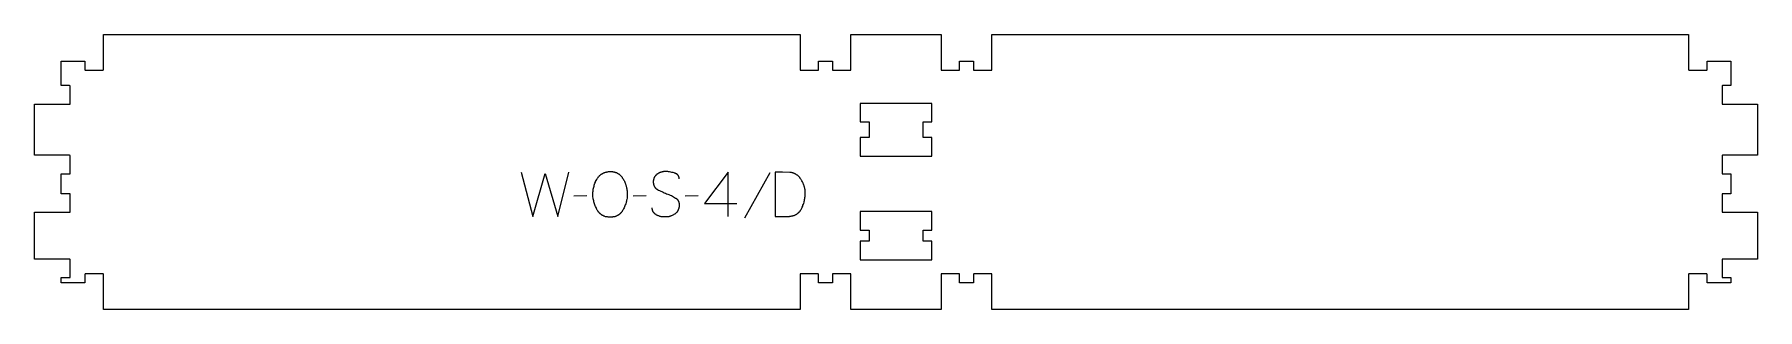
# Model space of a CAD drawing. Extents: x -582 to 582, y -93 to 93.
import ezdxf

# ---------------------------------------------------------------- set-up
doc = ezdxf.new("R2010")
doc.units = 0
for name, color, linetype in [('1_ANYTOOL_1MMDEEP_LABELS_S', 2, 'CONTINUOUS'), ('3_ANYTOOL_CUTTHROUGH_INSID', 4, 'CONTINUOUS'), ('4_ANYTOOL_CUTTHROUGH_OUTSI', 5, 'CONTINUOUS')]:
    doc.layers.add(name, color=color, linetype=linetype)

msp = doc.modelspace()

# ---------------------------------------------------------------- linework, layer by layer
at = {"layer": '1_ANYTOOL_1MMDEEP_LABELS_S'}
for p, q in [((-85.1, -0.5), (-102.3, -31.2)), ((-208.7, -16.1), (-217.5, -16.2)), ((-168.6, -16.1), (-177.4, -16.2)), ((-133.6, -16.1), (-142.4, -16.2)), ((-129.3, -21.3), (-107.5, -21.3))]:
    msp.add_line(p, q, dxfattribs=at)
for points in [[(-253, 0), (-245.3, -30), (-236.9, -0.9), (-228.4, -30), (-220.9, 0)], [(-146.4, -4.6), (-146.4, -4.4), (-146.4, -4.3), (-146.4, -4.2), (-146.4, -4.1), (-146.4, -4), (-146.4, -3.9), (-146.5, -3.9), (-146.5, -3.8), (-146.5, -3.7), (-146.5, -3.6), (-146.5, -3.5), (-146.5, -3.4), (-146.6, -3.4), (-146.6, -3.3), (-146.6, -3.2), (-146.6, -3.1), (-146.7, -3), (-146.7, -3), (-146.7, -2.9), (-146.8, -2.8), (-146.8, -2.7), (-146.8, -2.7), (-146.9, -2.6), (-146.9, -2.5), (-146.9, -2.5), (-147, -2.4), (-147, -2.3), (-147.1, -2.3), (-147.1, -2.2), (-147.2, -2.1), (-147.2, -2.1), (-147.3, -2), (-147.3, -1.9), (-147.4, -1.9), (-147.4, -1.8), (-147.5, -1.8), (-147.6, -1.7), (-147.6, -1.7), (-147.7, -1.6), (-147.8, -1.5), (-147.8, -1.5), (-147.9, -1.4), (-148, -1.4), (-148, -1.3), (-148.1, -1.3), (-148.2, -1.2), (-148.3, -1.2), (-148.3, -1.2), (-148.4, -1.1), (-148.5, -1.1), (-148.6, -1), (-148.8, -0.9), (-148.9, -0.9), (-149.1, -0.8), (-149.3, -0.7), (-149.5, -0.7), (-149.7, -0.6), (-150.5, -0.4), (-151.3, -0.2), (-152.1, 0), (-152.9, 0.1), (-153.2, 0.2), (-153.6, 0.2), (-154, 0.3), (-154.3, 0.3), (-154.7, 0.3), (-155.1, 0.3), (-155.4, 0.3), (-155.8, 0.3), (-156, 0.3), (-156.2, 0.3), (-156.4, 0.3), (-156.6, 0.3), (-156.8, 0.3), (-156.9, 0.3), (-157.1, 0.3), (-157.3, 0.2), (-157.5, 0.2), (-157.7, 0.2), (-157.9, 0.1), (-158, 0.1), (-158.2, 0), (-158.4, 0), (-158.6, -0.1), (-158.8, -0.1), (-158.9, -0.2), (-159.1, -0.2), (-159.3, -0.3), (-159.4, -0.4), (-159.6, -0.5), (-159.8, -0.5), (-160, -0.6), (-160.1, -0.7), (-160.3, -0.8), (-160.4, -0.9), (-160.6, -1), (-160.8, -1.1), (-160.9, -1.2), (-161.1, -1.3), (-161.2, -1.4), (-161.4, -1.5), (-161.6, -1.6), (-161.7, -1.7), (-161.8, -1.9), (-162, -2), (-162.1, -2.1), (-162.2, -2.2), (-162.4, -2.4), (-162.5, -2.5), (-162.6, -2.6), (-162.7, -2.8), (-162.8, -2.9), (-162.9, -3.1), (-163, -3.2), (-163.1, -3.4), (-163.2, -3.5), (-163.3, -3.7), (-163.3, -3.9), (-163.4, -4), (-163.5, -4.2), (-163.5, -4.4), (-163.6, -4.5), (-163.6, -4.7), (-163.7, -4.9), (-163.7, -5.1), (-163.8, -5.3), (-163.8, -5.5), (-163.8, -5.7), (-163.9, -5.9), (-163.9, -6.1), (-163.9, -6.3), (-163.9, -6.5), (-163.9, -6.7), (-163.9, -6.9), (-163.9, -7.1), (-163.9, -7.3), (-163.8, -7.5), (-163.8, -7.7), (-163.8, -7.9), (-163.8, -8.1), (-163.7, -8.3), (-163.7, -8.5), (-163.6, -8.7), (-163.6, -8.8), (-163.5, -9), (-163.5, -9.1), (-163.4, -9.2), (-163.4, -9.3), (-163.3, -9.4), (-163.3, -9.4), (-163.3, -9.5), (-163.2, -9.6), (-163.2, -9.7), (-163.1, -9.8), (-163.1, -9.8), (-163, -9.9), (-163, -10), (-162.9, -10.1), (-162.9, -10.1), (-162.8, -10.2), (-162.8, -10.3), (-162.7, -10.4), (-162.7, -10.4), (-162.6, -10.5), (-162.6, -10.6), (-162.5, -10.6), (-162.4, -10.7), (-162.4, -10.8), (-162.3, -10.8), (-162.2, -11), (-162, -11.1), (-161.9, -11.2), (-161.7, -11.3), (-161.6, -11.4), (-161.4, -11.5), (-161.2, -11.6), (-161.1, -11.7), (-160.3, -12.1), (-159.6, -12.5), (-158.9, -12.9), (-158.1, -13.2), (-157.3, -13.6), (-156.5, -13.9), (-155.7, -14.3), (-154.9, -14.6), (-154.1, -14.9), (-153.3, -15.2), (-152.5, -15.5), (-151.7, -15.9), (-151, -16.3), (-150.2, -16.7), (-149.5, -17.1), (-148.8, -17.5), (-148.7, -17.6), (-148.5, -17.7), (-148.4, -17.8), (-148.3, -17.9), (-148.2, -17.9), (-148.1, -18), (-148.1, -18.1), (-148, -18.1), (-147.9, -18.2), (-147.9, -18.3), (-147.8, -18.3), (-147.7, -18.4), (-147.7, -18.5), (-147.6, -18.5), (-147.6, -18.6), (-147.5, -18.7), (-147.5, -18.8), (-147.4, -18.8), (-147.3, -18.9), (-147.3, -19), (-147.2, -19.1), (-147.2, -19.1), (-147.1, -19.2), (-147.1, -19.3), (-147.1, -19.4), (-147, -19.5), (-147, -19.5), (-146.9, -19.6), (-146.9, -19.7), (-146.9, -19.8), (-146.8, -19.9), (-146.8, -20), (-146.8, -20.1), (-146.7, -20.1), (-146.7, -20.2), (-146.7, -20.3), (-146.6, -20.4), (-146.6, -20.6), (-146.6, -20.8), (-146.5, -21), (-146.5, -21.2), (-146.5, -21.4), (-146.4, -21.6), (-146.4, -21.8), (-146.4, -22), (-146.4, -22.2), (-146.4, -22.5), (-146.4, -22.7), (-146.4, -22.9), (-146.5, -23.2), (-146.5, -23.4), (-146.5, -23.6), (-146.6, -23.8), (-146.6, -24), (-146.6, -24.3), (-146.7, -24.5), (-146.8, -24.7), (-146.8, -24.9), (-146.9, -25.1), (-147, -25.3), (-147, -25.5), (-147.1, -25.6), (-147.2, -25.8), (-147.3, -26), (-147.4, -26.2), (-147.5, -26.4), (-147.6, -26.5), (-147.7, -26.7), (-147.8, -26.9), (-147.9, -27), (-148.1, -27.2), (-148.2, -27.3), (-148.3, -27.5), (-148.5, -27.6), (-148.6, -27.7), (-148.8, -27.9), (-148.9, -28), (-149.1, -28.1), (-149.3, -28.3), (-149.4, -28.4), (-149.6, -28.5), (-150, -28.7), (-150.3, -28.9), (-150.7, -29.1), (-151.1, -29.3), (-151.5, -29.5), (-151.8, -29.6), (-152.2, -29.7), (-152.4, -29.8), (-152.6, -29.9), (-152.8, -29.9), (-153, -30), (-153.2, -30), (-153.4, -30.1), (-153.6, -30.1), (-153.8, -30.1), (-154.2, -30.2), (-154.6, -30.3), (-155, -30.3), (-155.4, -30.3), (-155.8, -30.3), (-156.2, -30.3), (-156.6, -30.3), (-157.1, -30.3), (-157.4, -30.3), (-157.8, -30.2), (-158.2, -30.1), (-158.6, -30.1), (-159, -30), (-159.4, -29.9), (-159.7, -29.8), (-160.1, -29.6), (-160.5, -29.5), (-160.8, -29.3), (-161.2, -29.2), (-161.5, -29), (-161.9, -28.8), (-162, -28.7), (-162.2, -28.6), (-162.4, -28.5), (-162.5, -28.4), (-162.7, -28.3), (-162.8, -28.2), (-162.9, -28), (-163.1, -27.9), (-163.2, -27.8), (-163.3, -27.7), (-163.4, -27.5), (-163.5, -27.4), (-163.6, -27.3), (-163.7, -27.3), (-163.7, -27.2), (-163.8, -27.1), (-163.8, -27.1), (-163.8, -27), (-163.9, -26.9), (-163.9, -26.8), (-164, -26.8), (-164, -26.7), (-164.1, -26.6), (-164.1, -26.5), (-164.1, -26.5), (-164.2, -26.4), (-164.2, -26.3), (-164.2, -26.2), (-164.3, -26.2), (-164.3, -26.1), (-164.3, -26), (-164.4, -25.9), (-164.4, -25.7), (-164.4, -25.6), (-164.5, -25.4), (-164.5, -25.2), (-164.6, -25.1), (-164.6, -24.9), (-164.6, -24.7), (-164.6, -24.5), (-164.6, -24.3), (-164.6, -24.1)], [(-113.3, -30), (-113.3, 0), (-129.3, -21.3)]]:
    msp.add_lwpolyline(points, dxfattribs=at)
for points in [[(-192.6, 0.3), (-192.2, 0.3), (-191.9, 0.3), (-191.5, 0.3), (-191.3, 0.3), (-191.2, 0.2), (-191, 0.2), (-190.8, 0.2), (-190.6, 0.2), (-190.5, 0.1), (-190.3, 0.1), (-190.2, 0.1), (-190, 0), (-189.8, 0), (-189.7, -0.1), (-189.5, -0.1), (-189.4, -0.2), (-189.2, -0.2), (-189.1, -0.3), (-188.9, -0.4), (-188.8, -0.4), (-188.6, -0.5), (-188.5, -0.6), (-188.3, -0.6), (-188.2, -0.7), (-188, -0.8), (-187.9, -0.9), (-187.8, -1), (-187.6, -1.1), (-187.2, -1.3), (-187, -1.5), (-186.7, -1.7), (-186.5, -1.9), (-186.3, -2.1), (-186, -2.4), (-185.8, -2.6), (-185.6, -2.8), (-185.4, -3.1), (-185.2, -3.3), (-185, -3.5), (-184.8, -3.8), (-184.6, -4.1), (-184.4, -4.3), (-184.2, -4.6), (-183.9, -5.2), (-183.7, -5.5), (-183.6, -5.8), (-183.4, -6.1), (-183.3, -6.4), (-183.2, -6.7), (-183, -7), (-182.9, -7.3), (-182.8, -7.6), (-182.7, -7.9), (-182.6, -8.2), (-182.5, -8.6), (-182.4, -8.9), (-182.3, -9.2), (-182.2, -9.6), (-182, -10.6), (-181.8, -11.3), (-181.7, -11.9), (-181.6, -12.6), (-181.6, -13.2), (-181.5, -13.9), (-181.5, -14.5), (-181.5, -15.2), (-181.5, -15.8), (-181.5, -16.4), (-181.6, -17.1), (-181.6, -17.7), (-181.7, -18.4), (-181.9, -19), (-182, -19.6), (-182.2, -20.3), (-182.3, -20.9), (-182.5, -21.5), (-182.8, -22.2), (-183, -22.8), (-183.3, -23.5), (-183.6, -24.1), (-183.9, -24.7), (-184.2, -25.4), (-184.4, -25.7), (-184.6, -26), (-184.8, -26.3), (-185, -26.6), (-185.2, -26.8), (-185.4, -27.1), (-185.6, -27.4), (-185.8, -27.6), (-185.9, -27.7), (-186, -27.8), (-186.2, -28), (-186.3, -28.1), (-186.4, -28.2), (-186.5, -28.3), (-186.6, -28.4), (-186.8, -28.5), (-186.9, -28.6), (-187, -28.7), (-187.1, -28.8), (-187.3, -28.9), (-187.4, -28.9), (-187.5, -29), (-187.7, -29.1), (-187.8, -29.2), (-187.9, -29.3), (-188.1, -29.4), (-188.2, -29.4), (-188.3, -29.5), (-188.5, -29.6), (-188.6, -29.6), (-188.8, -29.7), (-188.9, -29.8), (-189.1, -29.8), (-189.2, -29.9), (-189.4, -29.9), (-189.5, -30), (-189.9, -30.1), (-190.2, -30.2), (-190.5, -30.2), (-190.8, -30.3), (-191.2, -30.3), (-191.5, -30.4), (-191.9, -30.4), (-192.2, -30.5), (-192.6, -30.5), (-192.9, -30.5), (-193.3, -30.5), (-193.7, -30.5), (-194.1, -30.4), (-194.4, -30.4), (-194.8, -30.3), (-195.1, -30.3), (-195.5, -30.2), (-195.8, -30.1), (-196.2, -30.1), (-196.5, -30), (-196.6, -29.9), (-196.8, -29.9), (-196.9, -29.8), (-197.1, -29.7), (-197.3, -29.7), (-197.4, -29.6), (-197.6, -29.5), (-197.7, -29.5), (-197.8, -29.4), (-198, -29.3), (-198.1, -29.3), (-198.3, -29.2), (-198.4, -29.1), (-198.5, -29), (-198.7, -28.9), (-198.8, -28.8), (-199, -28.7), (-199.1, -28.6), (-199.2, -28.5), (-199.3, -28.4), (-199.5, -28.3), (-199.6, -28.2), (-199.7, -28.1), (-199.8, -28), (-200, -27.9), (-200.1, -27.8), (-200.2, -27.7), (-200.3, -27.6), (-200.4, -27.4), (-200.5, -27.3), (-200.7, -27), (-201, -26.8), (-201.2, -26.5), (-201.4, -26.2), (-201.5, -25.9), (-201.7, -25.6), (-201.9, -25.3), (-202.2, -24.6), (-202.5, -24), (-202.8, -23.3), (-203.1, -22.7), (-203.4, -22), (-203.6, -21.4), (-203.8, -20.7), (-204, -20.1), (-204.1, -19.4), (-204.3, -18.8), (-204.4, -18.1), (-204.5, -17.5), (-204.6, -16.8), (-204.6, -16.2), (-204.6, -15.5), (-204.6, -14.9), (-204.6, -14.2), (-204.6, -13.5), (-204.5, -12.8), (-204.5, -12.1), (-204.4, -11.5), (-204.2, -10.8), (-204.1, -10.1), (-203.9, -9.5), (-203.7, -8.8), (-203.5, -8.2), (-203.3, -7.6), (-203, -6.9), (-202.8, -6.3), (-202.4, -5.7), (-202.1, -5.1), (-201.8, -4.5), (-201.6, -4.2), (-201.4, -3.9), (-201.2, -3.6), (-201, -3.4), (-200.8, -3.1), (-200.6, -2.9), (-200.3, -2.6), (-200.1, -2.4), (-200, -2.3), (-199.9, -2.2), (-199.8, -2.1), (-199.6, -1.9), (-199.5, -1.8), (-199.4, -1.7), (-199.2, -1.6), (-199.1, -1.5), (-199, -1.5), (-198.9, -1.4), (-198.7, -1.3), (-198.6, -1.2), (-198.4, -1.1), (-198.3, -1), (-198.2, -0.9), (-198, -0.9), (-197.9, -0.8), (-197.7, -0.7), (-197.4, -0.6), (-197.1, -0.5), (-196.8, -0.3), (-196.5, -0.2), (-196.2, -0.1), (-195.9, 0), (-195.5, 0), (-195.2, 0.1), (-194.8, 0.2), (-194.5, 0.2), (-194.1, 0.3), (-193.7, 0.3), (-193.4, 0.3), (-193, 0.3)], [(-81.7, 0), (-81.7, -30), (-73.2, -29.9), (-72.8, -29.9), (-72.3, -29.9), (-72, -29.9), (-71.6, -29.8), (-71.2, -29.8), (-70.8, -29.7), (-70.4, -29.6), (-70.1, -29.6), (-69.7, -29.5), (-69.4, -29.4), (-69.1, -29.3), (-68.7, -29.2), (-68.4, -29), (-68.3, -29), (-68.1, -28.9), (-68, -28.8), (-67.8, -28.8), (-67.7, -28.7), (-67.5, -28.6), (-67.4, -28.5), (-67.2, -28.5), (-67.1, -28.4), (-67, -28.3), (-66.8, -28.2), (-66.7, -28.1), (-66.6, -28), (-66.4, -27.9), (-66.3, -27.8), (-66.2, -27.7), (-66.1, -27.6), (-65.9, -27.5), (-65.8, -27.4), (-65.7, -27.3), (-65.6, -27.2), (-65.5, -27.1), (-65.4, -26.9), (-65.2, -26.8), (-65.1, -26.7), (-65, -26.6), (-64.9, -26.5), (-64.8, -26.3), (-64.7, -26.2), (-64.6, -26.1), (-64.5, -25.9), (-64.4, -25.8), (-64.2, -25.5), (-64.1, -25.2), (-63.9, -24.9), (-63.6, -24.3), (-63.3, -23.7), (-63, -23), (-62.8, -22.4), (-62.5, -21.7), (-62.3, -21.1), (-62.1, -20.4), (-61.9, -19.8), (-61.8, -19.1), (-61.7, -18.5), (-61.5, -17.8), (-61.5, -17.1), (-61.4, -16.4), (-61.3, -15.7), (-61.3, -15), (-61.3, -14.3), (-61.3, -13.7), (-61.3, -13.1), (-61.4, -12.5), (-61.4, -12), (-61.5, -11.4), (-61.6, -11.1), (-61.6, -10.8), (-61.7, -10.5), (-61.8, -10.3), (-61.8, -10), (-61.9, -9.7), (-62, -9.4), (-62.1, -9.2), (-62.2, -8.9), (-62.3, -8.6), (-62.4, -8.3), (-62.5, -8.1), (-62.6, -7.8), (-62.7, -7.5), (-62.9, -7), (-63.2, -6.5), (-63.5, -6), (-63.8, -5.5), (-64, -5.2), (-64.2, -4.9), (-64.4, -4.6), (-64.6, -4.3), (-64.8, -4), (-65, -3.8), (-65.2, -3.5), (-65.4, -3.3), (-65.7, -3.1), (-65.9, -2.8), (-66.1, -2.6), (-66.3, -2.4), (-66.6, -2.2), (-66.8, -2), (-67.1, -1.9), (-67.3, -1.7), (-67.6, -1.5), (-67.8, -1.4), (-68.1, -1.3), (-68.3, -1.1), (-68.6, -1), (-68.8, -0.9), (-69.1, -0.8), (-69.4, -0.7), (-69.7, -0.6), (-69.9, -0.5), (-70.2, -0.5), (-70.5, -0.4), (-70.8, -0.4), (-71.1, -0.3), (-71.4, -0.3), (-71.7, -0.3), (-76.6, -0.1)]]:
    msp.add_lwpolyline(points, close=True, dxfattribs=at)
at = {"layer": '3_ANYTOOL_CUTTHROUGH_INSID'}
for points in [[(-18.2, 33.8), (-18.2, 23.3), (-24.2, 23.3), (-24.2, 10.8), (24.3, 10.8), (24.3, 23.3), (18.3, 23.3), (18.3, 33.8), (24.3, 33.8), (24.3, 46.3), (-24.2, 46.3), (-24.2, 33.8)], [(-18.2, -39.1), (-18.2, -46.7), (-24.2, -46.7), (-24.2, -59.2), (24.3, -59.2), (24.3, -46.7), (18.3, -46.7), (18.3, -39.1), (24.3, -39.1), (24.3, -26.6), (-24.2, -26.6), (-24.2, -39.1)]]:
    msp.add_lwpolyline(points, close=True, dxfattribs=at)
at = {"layer": '4_ANYTOOL_CUTTHROUGH_OUTSI'}
msp.add_lwpolyline([(535.2, -69), (535.2, -92.7), (64.8, -92.7), (64.8, -69, 0.414214), (64.6, -68.7), (52.6, -68.7, 0.414214), (52.3, -69), (52.3, -74.7), (42.9, -74.7), (42.9, -69, 0.414214), (42.7, -68.7), (30.7, -68.7, 0.414214), (30.4, -69), (30.4, -92.7), (-30.4, -92.7), (-30.4, -69, 0.414214), (-30.7, -68.7), (-42.7, -68.7, 0.414214), (-42.9, -69), (-42.9, -74.7), (-52.3, -74.7), (-52.3, -69, 0.414214), (-52.6, -68.7), (-64.6, -68.7, 0.414214), (-64.8, -69), (-64.8, -92.7), (-535.2, -92.7), (-535.2, -69, 0.414214), (-535.4, -68.7), (-547.4, -68.7, 0.414214), (-547.7, -69), (-547.7, -74.7), (-563.7, -74.7), (-563.7, -71.2), (-558, -71.2, 0.414214), (-557.7, -71), (-557.7, -59, 0.414214), (-558, -58.7), (-581.7, -58.7), (-581.7, -27.1), (-558, -27.1, 0.414214), (-557.7, -26.9), (-557.7, -14.9, 0.414214), (-558, -14.6), (-563.7, -14.6), (-563.7, -1.2), (-558, -1.2, 0.414214), (-557.7, -1), (-557.7, 11, 0.414214), (-558, 11.3), (-581.7, 11.3), (-581.7, 45.8), (-558, 45.8, 0.414214), (-557.7, 46), (-557.7, 58, 0.414214), (-558, 58.3), (-563.7, 58.3), (-563.7, 74.8), (-547.7, 74.8), (-547.7, 69, 0.414214), (-547.4, 68.8), (-535.4, 68.8, 0.414214), (-535.2, 69), (-535.2, 92.8), (-64.8, 92.8), (-64.8, 69, 0.414214), (-64.6, 68.8), (-52.6, 68.8, 0.414214), (-52.3, 69), (-52.3, 74.8), (-42.9, 74.8), (-42.9, 69, 0.414214), (-42.7, 68.8), (-30.7, 68.8, 0.414214), (-30.4, 69), (-30.4, 92.8), (30.4, 92.8), (30.4, 69, 0.414214), (30.7, 68.8), (42.7, 68.8, 0.414214), (42.9, 69), (42.9, 74.8), (52.3, 74.8), (52.3, 69, 0.414214), (52.6, 68.8), (64.6, 68.8, 0.414214), (64.8, 69), (64.8, 92.8), (535.2, 92.8), (535.2, 69, 0.414214), (535.4, 68.8), (547.4, 68.8, 0.414214), (547.7, 69), (547.7, 74.8), (563.8, 74.8), (563.8, 58.3), (558, 58.3, 0.414214), (557.8, 58), (557.8, 46, 0.414214), (558, 45.8), (581.8, 45.8), (581.8, 11.3), (558, 11.3, 0.414214), (557.8, 11), (557.8, -1, 0.414214), (558, -1.2), (563.8, -1.2), (563.8, -14.6), (558, -14.6, 0.414214), (557.8, -14.9), (557.8, -26.9, 0.414214), (558, -27.1), (581.8, -27.1), (581.8, -58.7), (558, -58.7, 0.414214), (557.8, -59), (557.8, -71, 0.414214), (558, -71.2), (563.8, -71.2), (563.8, -74.7), (547.7, -74.7), (547.7, -69, 0.414214), (547.4, -68.7), (535.4, -68.7, 0.414214)], format="xyb", close=True, dxfattribs=at)

doc.saveas('drawing.dxf')
